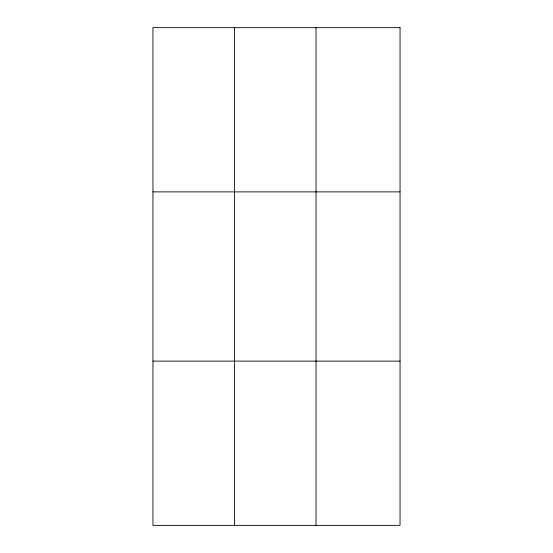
<?xml version="1.0" encoding="UTF-8"?>
<svg xmlns="http://www.w3.org/2000/svg" width="553" height="553" viewBox="0 0 553 553"><rect width="100%" height="100%" fill="white"/><g stroke="black" fill="none" stroke-linecap="round" stroke-linejoin="round"><path stroke-width="0.83" d="M234.493 525.35L234.493 27.65M316.033 525.35L316.033 27.65M152.953 191.891L400.047 191.891M152.953 361.109L400.047 361.109M400.047 27.65L400.047 525.35L152.953 525.35L152.953 27.65L400.047 27.65"/></g></svg>
